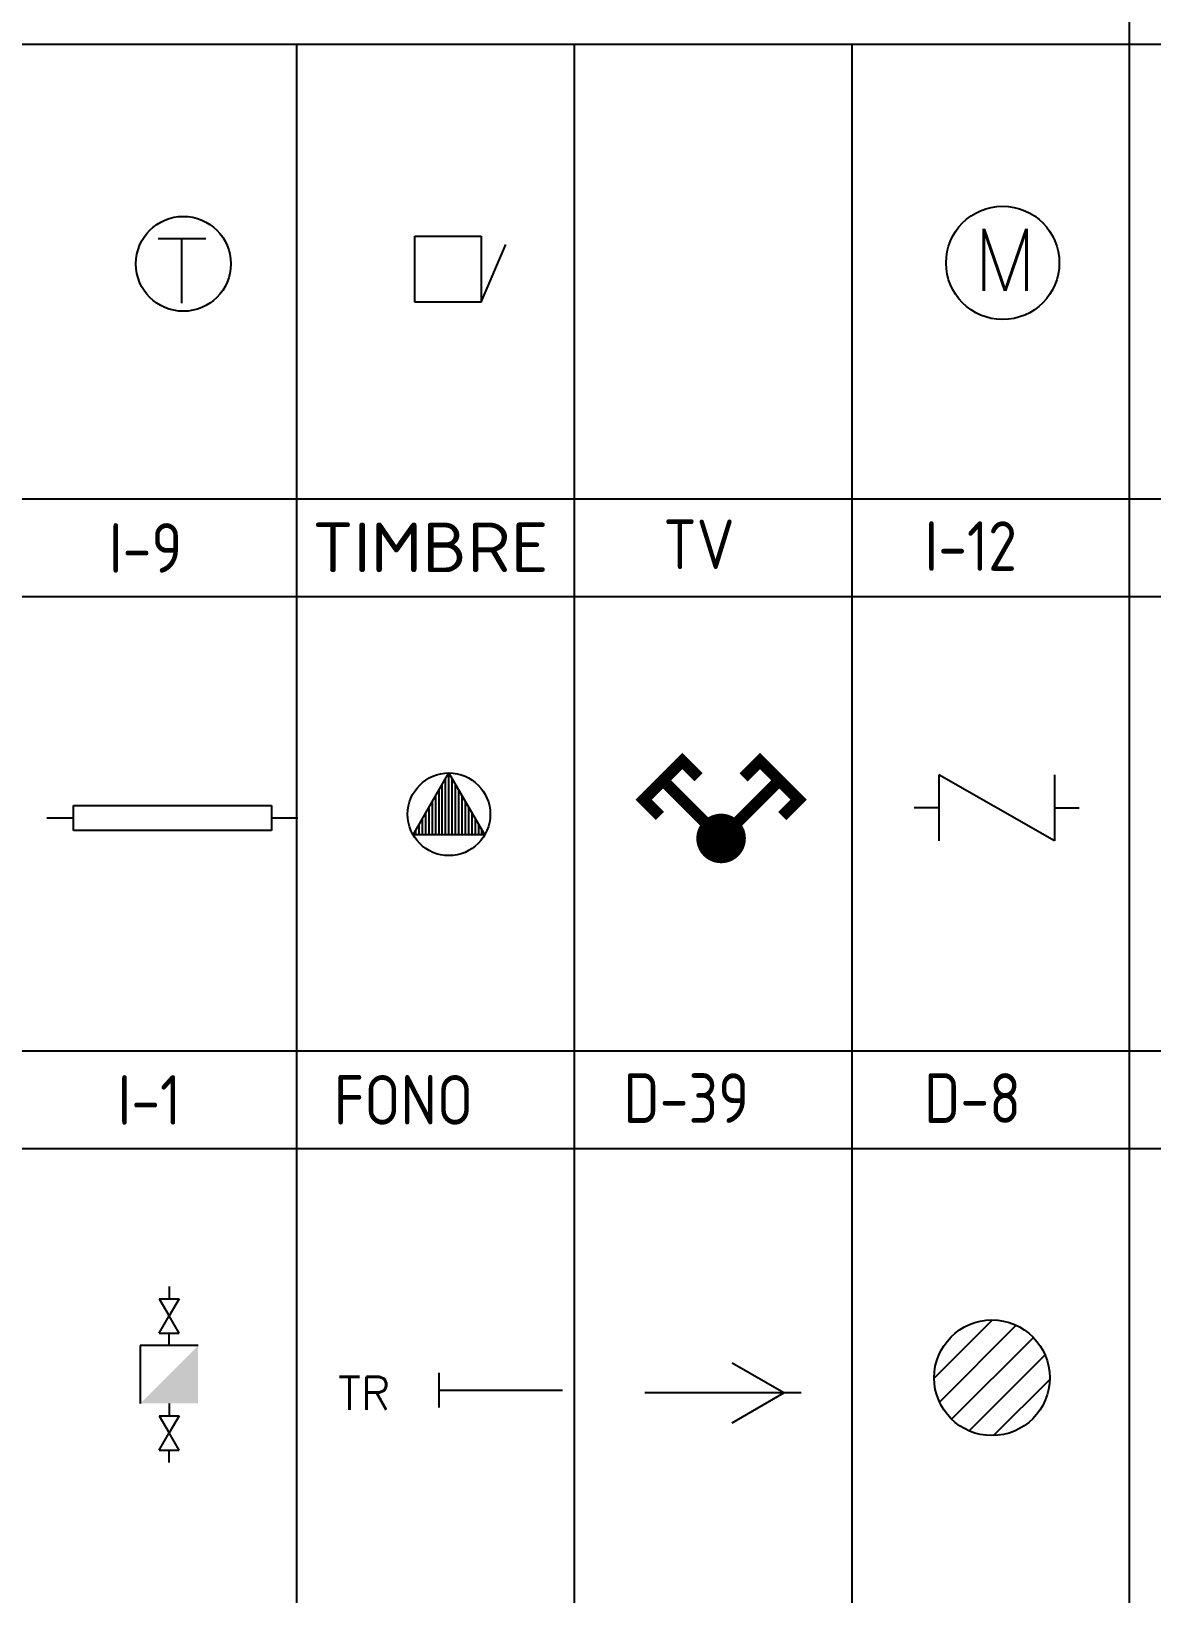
# Model space of a CAD drawing. Header units: millimetres. Extents: x 2198.5 to 2287.8, y 1208.8 to 1298.1.
# Drawn here: x 2259.01 to 2265.8, y 1245.04 to 1254.5 of the extents above; entities that cross this region are included whole.
import ezdxf
from ezdxf.enums import TextEntityAlignment as Align

# ---------------------------------------------------------------- set-up
doc = ezdxf.new("R2010")
doc.units = ezdxf.units.MM
for name, color, linetype in [('2', 7, 'Continuous'), ('FOF', 5, 'Continuous'), ('INSSANITARIA', 5, 'Continuous')]:
    doc.layers.add(name, color=color, linetype=linetype)
doc.styles.add('ARCHQUICK', font='ARCHQUIK.SHX')
doc.styles.add('ROMANS', font='romans')
doc.styles.get("Standard").update_dxf_attribs({"font": 'arial.ttf'})

# ---------------------------------------------------------------- blocks, each defined once
blk = doc.blocks.new('D-2')
at = {"layer": 'FOF'}
for p, q in [((0, 1.0657), (0, 0.9907)), ((-0.06, 0.9907), (0, 0.8868)), ((-0.06, 0.9907), (0.06, 0.9907)), ((0.06, 0.9907), (0, 0.8868)), ((-0.06, 0.7828), (0, 0.8868)), ((0.06, 0.7828), (0, 0.8868)), ((-0.06, 0.7828), (0.06, 0.7828)), ((0, 0.7078), (0, 0.7828)), ((0.175, 0.7078), (-0.175, 0.7078)), ((-0.175, 0.7078), (-0.175, 0.3578)), ((0, 0.3578), (0, 0.2828)), ((-0.06, 0.2828), (0.06, 0.2828)), ((-0.06, 0.2828), (0, 0.1789)), ((0.06, 0.2828), (0, 0.1789)), ((-0.06, 0.075), (0, 0.1789)), ((0.06, 0.075), (0, 0.1789)), ((-0.06, 0.075), (0.06, 0.075)), ((0, 0), (0, 0.075))]:
    blk.add_line(p, q, dxfattribs=at)
blk.add_solid([(-0.175, 0.3578), (0.175, 0.7078), (0.175, 0.3578)], dxfattribs=at)
at = {"layer": 'FOF', "flags": 11}
for tag, p in [('FONTANERIA-FRIA', (0.8498, 1.6005)), ('IFF', (0.8498, 1.4338)), ('IFF-20', (0.8498, 1.1005))]:
    blk.add_attdef(tag, p, '', height=0.1, dxfattribs=at)
blk = doc.blocks.new('D-32')
at = {"layer": 'INSSANITARIA', "color": 3}
for p, q in [((0, 0.105), (0, -0.105)), ((0, 0), (0.75, 0))]:
    blk.add_line(p, q, dxfattribs=at)
at = {"layer": 'INSSANITARIA', "style": 'ROMANS'}
blk.add_text('TR', height=0.2, dxfattribs=at).set_placement((-0.6088, -0.1194))
blk = doc.blocks.new('*X281')
at = {"color": 0}
for p, q in [((52.6853, 8.7562), (52.8614, 8.9324)), ((52.7014, 8.684), (52.9336, 8.9162)), ((52.738, 8.6322), (52.9854, 8.8797)), ((52.7909, 8.5967), (53.0209, 8.8267)), ((52.865, 8.5824), (53.0352, 8.7526))]:
    blk.add_line(p, q, dxfattribs=at)
blk = doc.blocks.new('D-37')
at = {"layer": 'INSSANITARIA'}
blk.add_circle((0, 0), 0.175, dxfattribs=at)
at = {"layer": 'INSSANITARIA', "color": 1}
blk.add_blockref('*X281', (-52.8602, -8.7574), dxfattribs=at)
blk = doc.blocks.new('D-39')
at = {"layer": 'INSSANITARIA', "const_width": 0.035}
for points in [[(-0.1757, 0.1761), (-0.1171, 0.2346), (-0.0678, 0.1852)], [(0, 0), (0.1761, 0.1757), (0.1176, 0.2343), (0.0682, 0.185)], [(0, 0), (-0.1757, 0.1761), (-0.2343, 0.1176), (-0.185, 0.0682)], [(0.1761, 0.1757), (0.2346, 0.1171), (0.1852, 0.0678)]]:
    blk.add_lwpolyline(points, dxfattribs=at)
at = {"layer": 'INSSANITARIA', "const_width": 0.075}
blk.add_lwpolyline([(-0.0265, -0.0265, 1), (0.0265, 0.0265, 1)], format="xyb", close=True, dxfattribs=at)
blk = doc.blocks.new('D-4')
at = {"layer": 'FOF'}
for p, q in [((0.4209, 0), (0.2645, 0.0903)), ((0.4736, 0), (0, 0)), ((0.2645, -0.0903), (0.4209, 0))]:
    blk.add_line(p, q, dxfattribs=at)
at = {"layer": 'FOF', "flags": 11}
for tag, p in [('FONTANERIA-FRIA', (-2.022, 1.5676)), ('IFF', (-2.022, 1.401)), ('IFF-22', (-2.022, 0.7343))]:
    blk.add_attdef(tag, p, '', height=0.1, dxfattribs=at)
blk = doc.blocks.new('D-8')
at = {"layer": 'FOF'}
for p, q in [((0.425, -0.1), (0.075, 0.1)), ((0.075, 0.1), (0.075, -0.1)), ((0.425, 0.1), (0.425, -0.1)), ((0.075, 0), (0, 0)), ((0.425, 0), (0.5, 0))]:
    blk.add_line(p, q, dxfattribs=at)
at = {"layer": 'FOF', "flags": 11}
for tag, p in [('FONTANERIA-FRIA', (-1.522, 2.0676)), ('IFF', (-1.522, 1.901)), ('IFF-26', (-0.3662, 1.7406))]:
    blk.add_attdef(tag, p, '', height=0.1, dxfattribs=at)
blk = doc.blocks.new('*X304')
for p, q in [((24.49, 13.9375), (24.49, 14.1077)), ((24.5, 13.9375), (24.5, 14.125)), ((24.51, 13.9375), (24.51, 14.1077)), ((24.46, 13.9375), (24.46, 14.0557)), ((24.47, 13.9375), (24.47, 14.073)), ((24.48, 13.9375), (24.48, 14.0904)), ((24.52, 13.9375), (24.52, 14.0904)), ((24.53, 13.9375), (24.53, 14.073)), ((24.54, 13.9375), (24.54, 14.0557)), ((24.43, 13.9375), (24.43, 14.0038)), ((24.44, 13.9375), (24.44, 14.0211)), ((24.45, 13.9375), (24.45, 14.0384)), ((24.55, 13.9375), (24.55, 14.0384)), ((24.56, 13.9375), (24.56, 14.0211)), ((24.57, 13.9375), (24.57, 14.0038)), ((24.4, 13.9375), (24.4, 13.9518)), ((24.41, 13.9375), (24.41, 13.9691)), ((24.42, 13.9375), (24.42, 13.9864)), ((24.58, 13.9375), (24.58, 13.9864)), ((24.59, 13.9375), (24.59, 13.9691)), ((24.6, 13.9375), (24.6, 13.9518))]:
    blk.add_line(p, q)
blk = doc.blocks.new('FONO')
for p, q in [((-0.1083, -0.0625), (0, 0.125)), ((0.1083, -0.0625), (0, 0.125)), ((0.1083, -0.0625), (-0.1083, -0.0625))]:
    blk.add_line(p, q)
blk.add_circle((0, 0), 0.125)
blk.add_blockref('*X304', (-24.5, -14))
blk = doc.blocks.new('I-1')
at = {"color": 2}
for p, q in [((-0.5609, 0.015), (-0.7205, 0.015)), ((-0.5609, 0.09), (0.6391, 0.09)), ((-0.5609, -0.06), (-0.5609, 0.09)), ((0.6391, 0.09), (0.6391, -0.06)), ((0.7987, 0.015), (0.6391, 0.015)), ((0.6391, -0.06), (-0.5609, -0.06))]:
    blk.add_line(p, q, dxfattribs=at)
blk = doc.blocks.new('I-12')
blk.add_circle((-0.022, 0.0093), 0.2285)
at = {"style": 'ROMANS'}
blk.add_text('M', height=0.25, dxfattribs=at).set_placement((-0.1408, -0.1039))
blk = doc.blocks.new('I-9')
for p, q in [((0.0936, 0.1038), (-0.098, 0.1038)), ((-0.0023, -0.1565), (-0.0023, 0.1038))]:
    blk.add_line(p, q)
blk.add_circle((0.0033, 0.0024), 0.1915)
blk = doc.blocks.new('TIMBRE', base_point=(26.075, 15))
for p, q in [((25.975, 15.2), (26.175, 15.2)), ((25.975, 15), (25.975, 15.2)), ((26.175, 15.2), (26.175, 15)), ((26.175, 15), (26.25, 15.175)), ((26.175, 15), (25.975, 15))]:
    blk.add_line(p, q)

msp = doc.modelspace()

# ---------------------------------------------------------------- linework, layer by layer
at = {"layer": '2', "color": 4}
for p, q in [((2265.6627, 1237.7095), (2265.6627, 1267.7813)), ((2258.9427, 1254.4161), (2262.3027, 1254.4161)), ((2260.6227, 1237.7095), (2260.6227, 1254.4161)), ((2262.3027, 1254.4161), (2265.6627, 1254.4161)), ((2262.3027, 1237.7095), (2262.3027, 1254.4161)), ((2263.9827, 1237.7095), (2263.9827, 1254.4161)), ((2265.6627, 1254.4161), (2269.0227, 1254.4161)), ((2258.9427, 1251.6643), (2262.3027, 1251.6643)), ((2262.3027, 1251.6643), (2265.6627, 1251.6643)), ((2265.6627, 1251.6643), (2269.0227, 1251.6643)), ((2258.9427, 1251.0748), (2262.3027, 1251.0748)), ((2262.3027, 1251.0748), (2265.6627, 1251.0748)), ((2265.6627, 1251.0748), (2269.0227, 1251.0748)), ((2258.9427, 1248.3229), (2262.3027, 1248.3229)), ((2262.3027, 1248.3229), (2265.6627, 1248.3229)), ((2265.6627, 1248.3229), (2269.0227, 1248.3229)), ((2258.9427, 1247.7334), (2262.3027, 1247.7334)), ((2262.3027, 1247.7334), (2265.6627, 1247.7334)), ((2265.6627, 1247.7334), (2269.0227, 1247.7334))]:
    msp.add_line(p, q, dxfattribs=at)

# ---------------------------------------------------------------- block references
at = {"xscale": 2, "yscale": 2, "zscale": 2}
for name, p in [('D-39', (2263.19, 1249.6094)), ('D-8', (2264.3577, 1249.7946)), ('D-37', (2264.8296, 1246.3448)), ('D-4', (2262.7281, 1246.253))]:
    msp.add_blockref(name, p, dxfattribs=at)
for name, p in [('D-2', (2259.8498, 1245.8321)), ('D-32', (2261.4808, 1246.27))]:
    msp.add_blockref(name, p)
at = {"layer": '2'}
for name, p, xscale, yscale, zscale in [('I-12', (2264.9274, 1253.0793), 1.5, 1.5, 1.5), ('I-9', (2259.9303, 1253.084), 1.5, 1.5, 1.5), ('TIMBRE', (2261.5368, 1252.8553), 2, 2, 2), ('FONO', (2261.5427, 1249.7557), 2, 2, 2)]:
    msp.add_blockref(name, p, dxfattribs=dict(at, xscale=xscale, yscale=yscale, zscale=zscale))
msp.add_blockref('I-1', (2259.8302, 1249.7181), dxfattribs=at)

# ---------------------------------------------------------------- texts
at = {"layer": '2', "style": 'ARCHQUICK'}
for s, p in [('TV', (2262.8403, 1251.2404)), ('I-12', (2264.4216, 1251.2292)), ('I-9', (2259.4846, 1251.218)), ('I-1', (2259.5373, 1247.8767)), ('FONO', (2260.8466, 1247.8767)), ('D-39', (2262.5982, 1247.8879)), ('D-8', (2264.418, 1247.8879))]:
    msp.add_text(s, height=0.3, dxfattribs=at).set_placement(p)
at = {"layer": '2', "style": 'ARCHQUICK', "width": 0.954205}
msp.add_text('TIMBRE', height=0.3, dxfattribs=at).set_placement((2260.7147, 1251.2216), (2262.146, 1251.2216), align=Align.FIT)

doc.saveas('drawing.dxf')
